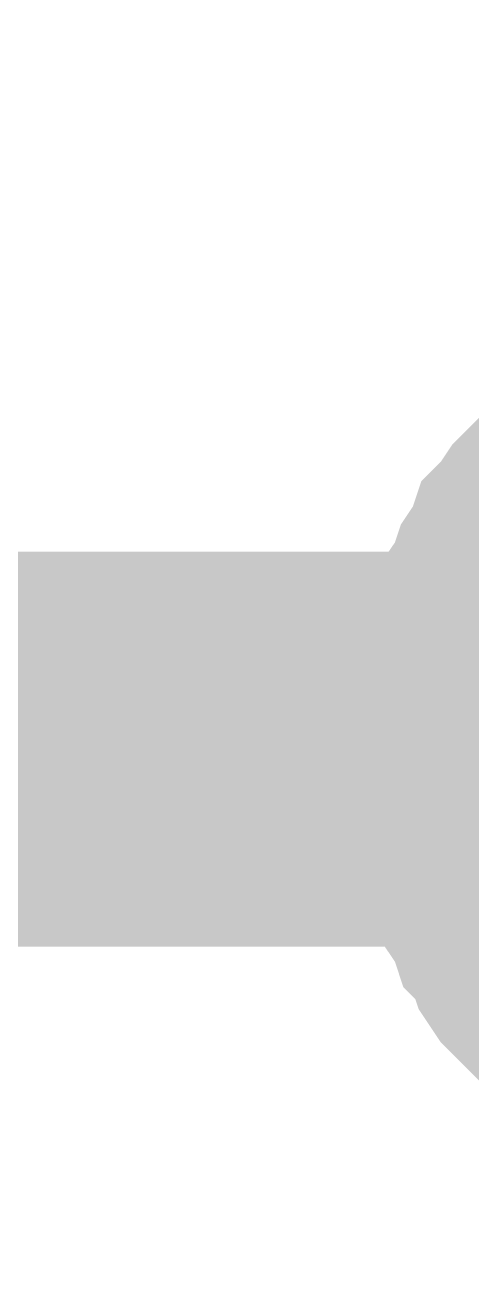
# Model space of a CAD drawing. Header units: inches. Extents: x 0 to 841, y 0 to 594.
# Drawn here: x 190.998 to 191.845, y 363.99 to 366.368 of the extents above; entities that cross this region are included whole.
import ezdxf

# ---------------------------------------------------------------- set-up
doc = ezdxf.new("R2010")
doc.units = ezdxf.units.IN
doc.layers.add('Sheet', color=255, linetype='Continuous')

msp = doc.modelspace()

# ---------------------------------------------------------------- linework, layer by layer
at = {"layer": 'Sheet'}
for points in [[(147.5253, 359.998, 0.7493, 0.7493, 0), (142.5173, 359.998, 0.7493, 0.7493, 0), (142.5173, 377.4936, 0.7493, 0.7493, 0), (192.5196, 377.4936, 0.7493, 0.7493, 0), (192.5196, 364.9951, 0.7493, 0.7493, 0), (187.5227, 364.9951, 0.7493, 0.7493, 0)], [(191.756, 364.9951, 0.2997, 0.2997, 0), (191.756, 365.0288, 0.2997, 0.2997, 0), (191.756, 365.0737, 0.2997, 0.2997, 0), (191.7672, 365.1074, 0.2997, 0.2997, 0), (191.7672, 365.1523, 0.2997, 0.2997, 0), (191.7785, 365.186, 0.2997, 0.2997, 0), (191.7897, 365.2197, 0.2997, 0.2997, 0), (191.8009, 365.2534, 0.2997, 0.2997, 0), (191.8121, 365.2871, 0.2997, 0.2997, 0), (191.8346, 365.3208, 0.2997, 0.2997, 0), (191.8458, 365.3545, 0.2997, 0.2997, 0), (191.8683, 365.3882, 0.2997, 0.2997, 0), (191.8795, 365.4218, 0.2997, 0.2997, 0), (191.902, 365.4443, 0.2997, 0.2997, 0), (191.9244, 365.478, 0.2997, 0.2997, 0), (191.9581, 365.5117, 0.2997, 0.2997, 0), (191.9806, 365.5341, 0.2997, 0.2997, 0), (192.003, 365.5566, 0.2997, 0.2997, 0)], [(191.756, 364.9951, 0.2997, 0.2997, 0), (191.756, 365.0288, 0.2997, 0.2997, 0), (191.756, 365.0737, 0.2997, 0.2997, 0), (191.7672, 365.1074, 0.2997, 0.2997, 0), (191.7672, 365.1523, 0.2997, 0.2997, 0), (191.7785, 365.186, 0.2997, 0.2997, 0), (191.7897, 365.2197, 0.2997, 0.2997, 0), (191.8009, 365.2534, 0.2997, 0.2997, 0), (191.8121, 365.2871, 0.2997, 0.2997, 0), (191.8346, 365.3208, 0.2997, 0.2997, 0), (191.8458, 365.3545, 0.2997, 0.2997, 0), (191.8683, 365.3882, 0.2997, 0.2997, 0), (191.8795, 365.4218, 0.2997, 0.2997, 0), (191.902, 365.4443, 0.2997, 0.2997, 0), (191.9244, 365.478, 0.2997, 0.2997, 0), (191.9581, 365.5117, 0.2997, 0.2997, 0), (191.9806, 365.5341, 0.2997, 0.2997, 0), (192.003, 365.5566, 0.2997, 0.2997, 0)], [(191.756, 364.9951, 0.2997, 0.2997, 0), (191.756, 365.0288, 0.2997, 0.2997, 0), (191.756, 365.0737, 0.2997, 0.2997, 0), (191.7672, 365.1074, 0.2997, 0.2997, 0), (191.7672, 365.1523, 0.2997, 0.2997, 0), (191.7785, 365.186, 0.2997, 0.2997, 0), (191.7897, 365.2197, 0.2997, 0.2997, 0), (191.8009, 365.2534, 0.2997, 0.2997, 0), (191.8121, 365.2871, 0.2997, 0.2997, 0), (191.8346, 365.3208, 0.2997, 0.2997, 0), (191.8458, 365.3545, 0.2997, 0.2997, 0), (191.8683, 365.3882, 0.2997, 0.2997, 0), (191.8795, 365.4218, 0.2997, 0.2997, 0), (191.902, 365.4443, 0.2997, 0.2997, 0), (191.9244, 365.478, 0.2997, 0.2997, 0), (191.9581, 365.5117, 0.2997, 0.2997, 0), (191.9806, 365.5341, 0.2997, 0.2997, 0), (192.003, 365.5566, 0.2997, 0.2997, 0)], [(191.756, 364.9951, 0.0991, 0.0991, 0), (191.756, 365.0288, 0.0991, 0.0991, 0), (191.756, 365.0737, 0.0991, 0.0991, 0), (191.7672, 365.1074, 0.0991, 0.0991, 0), (191.7672, 365.1523, 0.0991, 0.0991, 0), (191.7785, 365.186, 0.0991, 0.0991, 0), (191.7897, 365.2197, 0.0991, 0.0991, 0), (191.8009, 365.2534, 0.0991, 0.0991, 0), (191.8121, 365.2871, 0.0991, 0.0991, 0), (191.8346, 365.3208, 0.0991, 0.0991, 0), (191.8458, 365.3545, 0.0991, 0.0991, 0), (191.8683, 365.3882, 0.0991, 0.0991, 0), (191.8795, 365.4218, 0.0991, 0.0991, 0), (191.902, 365.4443, 0.0991, 0.0991, 0)], [(191.756, 364.9951, 0.0991, 0.0991, 0), (191.756, 365.0288, 0.0991, 0.0991, 0), (191.756, 365.0737, 0.0991, 0.0991, 0), (191.7672, 365.1074, 0.0991, 0.0991, 0), (191.7672, 365.1523, 0.0991, 0.0991, 0), (191.7785, 365.186, 0.0991, 0.0991, 0), (191.7897, 365.2197, 0.0991, 0.0991, 0), (191.8009, 365.2534, 0.0991, 0.0991, 0), (191.8121, 365.2871, 0.0991, 0.0991, 0), (191.8346, 365.3208, 0.0991, 0.0991, 0), (191.8458, 365.3545, 0.0991, 0.0991, 0), (191.8683, 365.3882, 0.0991, 0.0991, 0), (191.8795, 365.4218, 0.0991, 0.0991, 0), (191.902, 365.4443, 0.0991, 0.0991, 0)], [(191.756, 364.9951, 0.0991, 0.0991, 0), (191.756, 365.0288, 0.0991, 0.0991, 0), (191.756, 365.0737, 0.0991, 0.0991, 0), (191.7672, 365.1074, 0.0991, 0.0991, 0), (191.7672, 365.1523, 0.0991, 0.0991, 0), (191.7785, 365.186, 0.0991, 0.0991, 0), (191.7897, 365.2197, 0.0991, 0.0991, 0), (191.8009, 365.2534, 0.0991, 0.0991, 0), (191.8121, 365.2871, 0.0991, 0.0991, 0), (191.8346, 365.3208, 0.0991, 0.0991, 0), (191.8458, 365.3545, 0.0991, 0.0991, 0), (191.8683, 365.3882, 0.0991, 0.0991, 0), (191.8795, 365.4218, 0.0991, 0.0991, 0), (191.902, 365.4443, 0.0991, 0.0991, 0)], [(192.003, 364.4336, 0.2997, 0.2997, 0), (191.9806, 364.4561, 0.2997, 0.2997, 0), (191.9581, 364.4786, 0.2997, 0.2997, 0), (191.9244, 364.5123, 0.2997, 0.2997, 0), (191.902, 364.5347, 0.2997, 0.2997, 0), (191.8795, 364.5684, 0.2997, 0.2997, 0), (191.8683, 364.6021, 0.2997, 0.2997, 0), (191.8458, 364.6245, 0.2997, 0.2997, 0), (191.8346, 364.6582, 0.2997, 0.2997, 0), (191.8121, 364.6919, 0.2997, 0.2997, 0), (191.8009, 364.7256, 0.2997, 0.2997, 0), (191.7897, 364.7705, 0.2997, 0.2997, 0), (191.7785, 364.8042, 0.2997, 0.2997, 0), (191.7672, 364.8379, 0.2997, 0.2997, 0), (191.7672, 364.8828, 0.2997, 0.2997, 0), (191.756, 364.9165, 0.2997, 0.2997, 0), (191.756, 364.9502, 0.2997, 0.2997, 0), (191.756, 364.9951, 0.2997, 0.2997, 0)], [(191.756, 364.9951, 0.2997, 0.2997, 0), (191.756, 364.9951, 0.2997, 0.2997, 0)], [(192.003, 364.4336, 0.2997, 0.2997, 0), (191.9806, 364.4561, 0.2997, 0.2997, 0), (191.9581, 364.4786, 0.2997, 0.2997, 0), (191.9244, 364.5123, 0.2997, 0.2997, 0), (191.902, 364.5347, 0.2997, 0.2997, 0), (191.8795, 364.5684, 0.2997, 0.2997, 0), (191.8683, 364.6021, 0.2997, 0.2997, 0), (191.8458, 364.6245, 0.2997, 0.2997, 0), (191.8346, 364.6582, 0.2997, 0.2997, 0), (191.8121, 364.6919, 0.2997, 0.2997, 0), (191.8009, 364.7256, 0.2997, 0.2997, 0), (191.7897, 364.7705, 0.2997, 0.2997, 0), (191.7785, 364.8042, 0.2997, 0.2997, 0), (191.7672, 364.8379, 0.2997, 0.2997, 0), (191.7672, 364.8828, 0.2997, 0.2997, 0), (191.756, 364.9165, 0.2997, 0.2997, 0), (191.756, 364.9502, 0.2997, 0.2997, 0), (191.756, 364.9951, 0.2997, 0.2997, 0)], [(191.756, 364.9951, 0.2997, 0.2997, 0), (191.756, 364.9951, 0.2997, 0.2997, 0)], [(192.003, 364.4336, 0.2997, 0.2997, 0), (191.9806, 364.4561, 0.2997, 0.2997, 0), (191.9581, 364.4786, 0.2997, 0.2997, 0), (191.9244, 364.5123, 0.2997, 0.2997, 0), (191.902, 364.5347, 0.2997, 0.2997, 0), (191.8795, 364.5684, 0.2997, 0.2997, 0), (191.8683, 364.6021, 0.2997, 0.2997, 0), (191.8458, 364.6245, 0.2997, 0.2997, 0), (191.8346, 364.6582, 0.2997, 0.2997, 0), (191.8121, 364.6919, 0.2997, 0.2997, 0), (191.8009, 364.7256, 0.2997, 0.2997, 0), (191.7897, 364.7705, 0.2997, 0.2997, 0), (191.7785, 364.8042, 0.2997, 0.2997, 0), (191.7672, 364.8379, 0.2997, 0.2997, 0), (191.7672, 364.8828, 0.2997, 0.2997, 0), (191.756, 364.9165, 0.2997, 0.2997, 0), (191.756, 364.9502, 0.2997, 0.2997, 0), (191.756, 364.9951, 0.2997, 0.2997, 0)], [(191.756, 364.9951, 0.2997, 0.2997, 0), (191.756, 364.9951, 0.2997, 0.2997, 0)], [(191.902, 364.5347, 0.0991, 0.0991, 0), (191.8795, 364.5684, 0.0991, 0.0991, 0), (191.8683, 364.6021, 0.0991, 0.0991, 0), (191.8458, 364.6245, 0.0991, 0.0991, 0), (191.8346, 364.6582, 0.0991, 0.0991, 0), (191.8121, 364.6919, 0.0991, 0.0991, 0), (191.8009, 364.7256, 0.0991, 0.0991, 0), (191.7897, 364.7705, 0.0991, 0.0991, 0), (191.7785, 364.8042, 0.0991, 0.0991, 0), (191.7672, 364.8379, 0.0991, 0.0991, 0), (191.7672, 364.8828, 0.0991, 0.0991, 0), (191.756, 364.9165, 0.0991, 0.0991, 0), (191.756, 364.9502, 0.0991, 0.0991, 0), (191.756, 364.9951, 0.0991, 0.0991, 0)], [(191.756, 364.9951, 0.0991, 0.0991, 0), (191.756, 364.9951, 0.0991, 0.0991, 0)], [(191.902, 364.5347, 0.0991, 0.0991, 0), (191.8795, 364.5684, 0.0991, 0.0991, 0), (191.8683, 364.6021, 0.0991, 0.0991, 0), (191.8458, 364.6245, 0.0991, 0.0991, 0), (191.8346, 364.6582, 0.0991, 0.0991, 0), (191.8121, 364.6919, 0.0991, 0.0991, 0), (191.8009, 364.7256, 0.0991, 0.0991, 0), (191.7897, 364.7705, 0.0991, 0.0991, 0), (191.7785, 364.8042, 0.0991, 0.0991, 0), (191.7672, 364.8379, 0.0991, 0.0991, 0), (191.7672, 364.8828, 0.0991, 0.0991, 0), (191.756, 364.9165, 0.0991, 0.0991, 0), (191.756, 364.9502, 0.0991, 0.0991, 0), (191.756, 364.9951, 0.0991, 0.0991, 0)], [(191.756, 364.9951, 0.0991, 0.0991, 0), (191.756, 364.9951, 0.0991, 0.0991, 0)], [(191.902, 364.5347, 0.0991, 0.0991, 0), (191.8795, 364.5684, 0.0991, 0.0991, 0), (191.8683, 364.6021, 0.0991, 0.0991, 0), (191.8458, 364.6245, 0.0991, 0.0991, 0), (191.8346, 364.6582, 0.0991, 0.0991, 0), (191.8121, 364.6919, 0.0991, 0.0991, 0), (191.8009, 364.7256, 0.0991, 0.0991, 0), (191.7897, 364.7705, 0.0991, 0.0991, 0), (191.7785, 364.8042, 0.0991, 0.0991, 0), (191.7672, 364.8379, 0.0991, 0.0991, 0), (191.7672, 364.8828, 0.0991, 0.0991, 0), (191.756, 364.9165, 0.0991, 0.0991, 0), (191.756, 364.9502, 0.0991, 0.0991, 0), (191.756, 364.9951, 0.0991, 0.0991, 0)], [(191.756, 364.9951, 0.0991, 0.0991, 0), (191.756, 364.9951, 0.0991, 0.0991, 0)]]:
    msp.add_lwpolyline(points, format="xyseb", dxfattribs=at)

doc.saveas('drawing.dxf')
